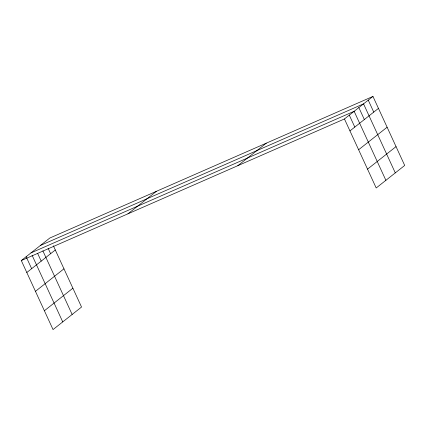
<?xml version="1.0" encoding="UTF-8"?>
<svg xmlns="http://www.w3.org/2000/svg" width="426" height="426" viewBox="0 0 426 426"><rect width="100%" height="100%" fill="white"/><g stroke="black" fill="none" stroke-linecap="round" stroke-linejoin="round"><path stroke-width="0.64" d="M53.378 245.797L81.547 307.039L53.042 329.57L21.3 260.552L49.805 238.027L372.958 96.43L404.7 165.448L376.195 187.972L344.453 118.96L372.958 96.43M26.801 272.507L55.305 249.982M127.938 213.825L156.443 191.301M35.459 291.336L63.964 268.811M44.384 310.74L72.889 288.21M237.809 165.687L266.319 143.157M349.948 130.915L378.458 108.39M358.612 149.744L387.117 127.22M367.531 169.143L396.042 146.619M40.401 245.461L363.548 103.864L395.291 172.881M30.991 252.895L354.144 111.298L385.887 180.315M21.3 260.552L344.453 118.96M368.25 100.147L373.751 112.107M358.846 107.581L364.347 119.541M349.299 115.132L354.794 127.086M48.127 248.321L50.603 253.699M42.872 250.839L72.143 314.473M37.621 253.363L41.194 261.133M32.094 255.286L62.734 321.907M26.146 256.724L31.646 268.678"/></g></svg>
